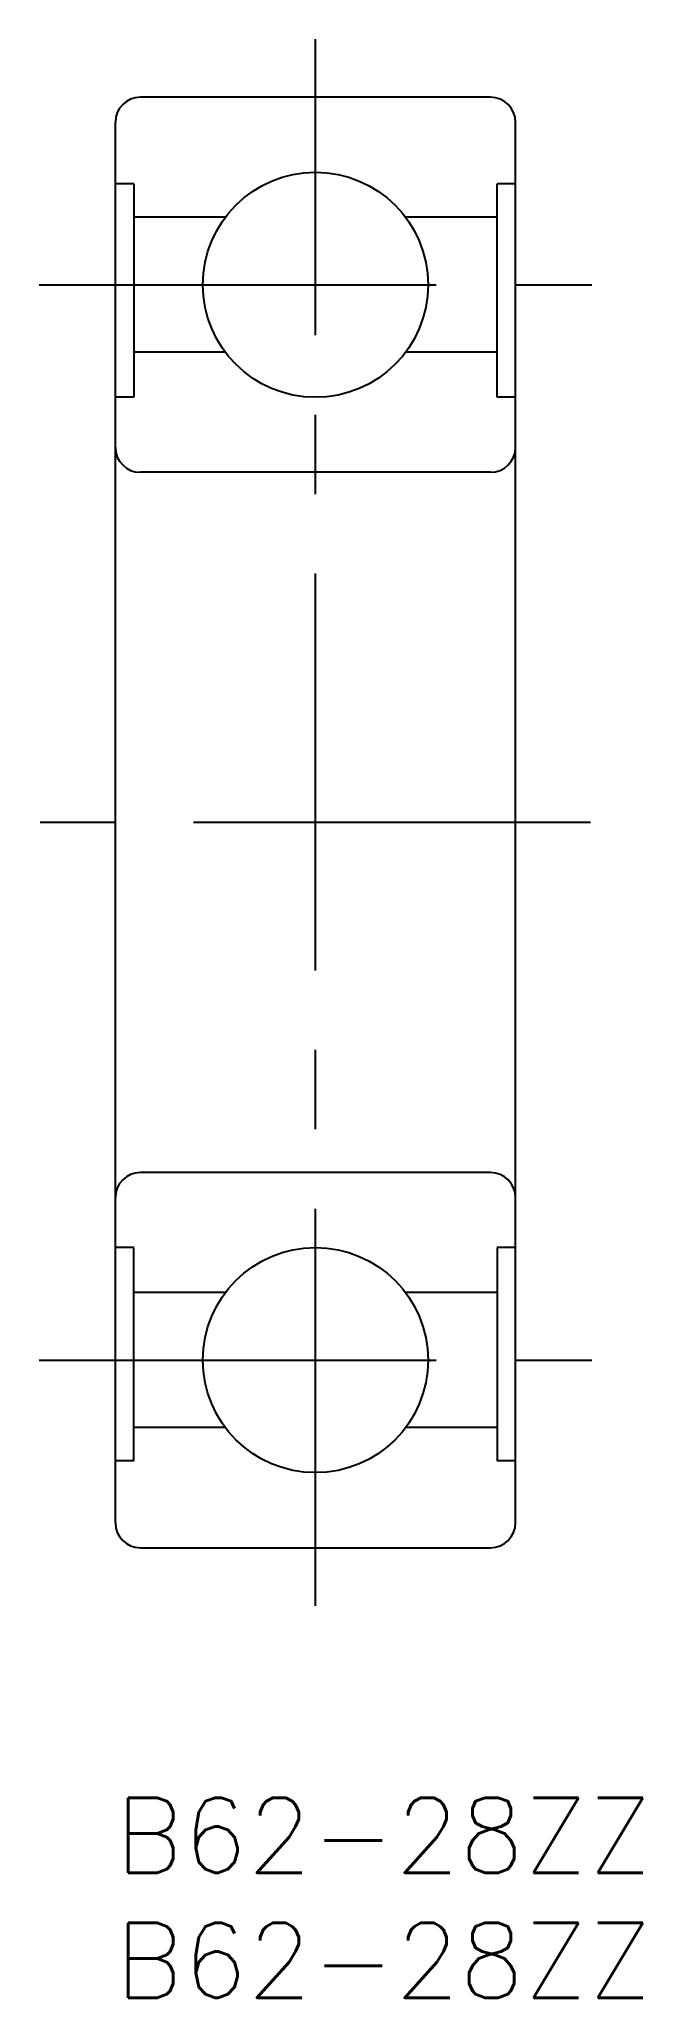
# Model space of a CAD drawing. Extents: x -3 to 21.1, y -8 to 70.3.
import ezdxf

# ---------------------------------------------------------------- set-up
doc = ezdxf.new("R2010")
doc.units = 0
doc.header["$LTSCALE"] = 0.5
doc.linetypes.add('CENTER', pattern=[50.8, 31.75, -6.35, 6.35, -6.35])
for name, color, linetype in [('MSM_CENTER', 1, 'CENTER'), ('MSM_CONTINUOUS', 7, 'CONTINUOUS'), ('MSM_PART_NUMBER', 7, 'CONTINUOUS')]:
    doc.layers.add(name, color=color, linetype=linetype)
doc.styles.get("Standard").update_dxf_attribs({"font": 'txt.shx', "height": 3, "bigfont": 'bigfont.shx'})

msp = doc.modelspace()

# ---------------------------------------------------------------- linework, layer by layer
at = {"layer": 'MSM_CENTER'}
for p, q in [((8, 7.68), (8, 70.32)), ((-3.045, 60.5), (19.045, 60.5)), ((19, 39), (-3, 39)), ((-3.045, 17.5), (19.045, 17.5))]:
    msp.add_line(p, q, dxfattribs=at)
at = {"layer": 'MSM_CONTINUOUS'}
for p, q in [((15, 68), (1, 68)), ((0, 11), (0, 67)), ((16, 11), (16, 67)), ((0.736, 64.533), (0, 64.533)), ((0.736, 64.533), (0.736, 56)), ((16, 64.533), (15.264, 64.533)), ((15.264, 56), (15.264, 64.533)), ((4.4, 63.2), (0.736, 63.2)), ((15.264, 63.2), (11.6, 63.2)), ((4.4, 57.8), (0.736, 57.8)), ((15.264, 57.8), (11.6, 57.8)), ((0.736, 56), (0, 56)), ((16, 56), (15.264, 56)), ((15, 53), (1, 53)), ((15, 25), (1, 25)), ((0.736, 22), (0, 22)), ((0.736, 13.467), (0.736, 22)), ((15.264, 22), (15.264, 13.467)), ((16, 22), (15.264, 22)), ((4.4, 20.2), (0.736, 20.2)), ((15.264, 20.2), (11.6, 20.2)), ((4.4, 14.8), (0.736, 14.8)), ((15.264, 14.8), (11.6, 14.8)), ((0.736, 13.467), (0, 13.467)), ((16, 13.467), (15.264, 13.467)), ((1, 10), (15, 10))]:
    msp.add_line(p, q, dxfattribs=at)
for centre in [(8, 60.5), (8, 17.5)]:
    msp.add_circle(centre, 4.5, dxfattribs=at)
for centre, start, end in [((1, 67), 90, 180), ((15, 67), 0, 90), ((1, 54), 180, 270), ((15, 54), 270, 0), ((1, 24), 90, 180), ((15, 24), 0, 90), ((1, 11), 180, 270), ((15, 11), 270, 0)]:
    msp.add_arc(centre, 1, start, end, dxfattribs=at)

# ---------------------------------------------------------------- texts
at = {"layer": 'MSM_PART_NUMBER'}
for p in [(0, -3), (0, -8)]:
    msp.add_text('B62-28ZZ', height=3, dxfattribs=at).set_placement(p)

doc.saveas('drawing.dxf')
